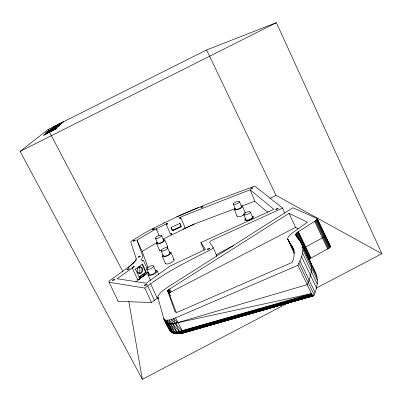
<?xml version="1.0" encoding="UTF-8"?>
<svg xmlns="http://www.w3.org/2000/svg" width="402" height="402" viewBox="0 0 402 402"><rect width="100%" height="100%" fill="white"/><g stroke="black" fill="none" stroke-linecap="round" stroke-linejoin="round"><path stroke-width="0.6" d="M148.283 272.425L147.68 272.782L148.358 272.285L147.941 272.767M140.449 278.159L145.268 274.687L138.383 279.551L137.595 279.501L132.529 268.692L132.766 267.586L134.258 266.224L128.499 270.727L117.002 278.737L146.273 283.204L169.634 266.335L205.422 249.366L200.884 242.557L273.857 209.362L250.175 189.769L185.488 215.04L179.744 217.593L180.548 217.688A1.08 1.03 -27.8 0 1 180.895 218.015L184.679 226.728A1.075 1.025 -27.8 0 1 184.704 226.889M137.846 279.641C138.846 279.546 137.439 279.762 137.368 279.194M179.026 333.489L175.061 333.534L173.066 332.454L163.865 318.806L169.463 329.539C172.282 334.997 179.634 333.956 184.533 332.585L313.831 295.636C316.716 288.787 318.881 280.832 315.947 273.626L300.766 241.934L295.606 234.396L296.435 233.185L298.048 231.899L315.349 220.874L317.389 218.653L292.902 207.749L168.282 286.757C164.493 289.666 159.081 292.269 157.76 297.163L163.865 318.806C167.131 325.419 170.187 336.127 179.769 333.459M287.591 239.185C292.581 245.893 296.812 254.406 291.892 262.541L177.644 312.103L175.88 312.269L174.986 311.63L167.684 290.998L167.966 290.344L169.614 289.078L288.983 213.382L307.47 222.2L295.168 230.929C292.294 233.039 288.842 235.105 287.515 238.577L294.48 253.491M167.106 223.849C165.991 224.175 167.272 224.391 167.116 223.748M184.297 228.311L184.83 227.683L184.407 228.19M171.649 234.039L170.835 234.059L171.553 234.075M176.845 333.444C174.086 334.122 171.94 332.233 170.061 330.544L164.408 319.645C168.046 321.273 172.076 319.077 175.538 317.866L297.907 265.325C300.726 258.823 304.585 251.602 302.028 244.411M147.097 273.37L140.388 278.164L148.273 272.27M118.017 301.113L108.922 281.892L109.158 281.234A3.754 1.231 -26.1 0 1 110.414 280.083L128.791 266.953L133.735 262.787L135.916 260.174L136.208 258.602L130.806 242.235A3.276 0.965 -24.8 0 1 132.092 240.728L143.238 233.813L152.755 228.542L176.815 216.844L192.04 210.216L214.276 201.211L252.416 186.93A3.246 0.95 -21.6 0 1 255.381 186.603L282.626 208.09L284.611 213.155M171.046 227.638L171.071 227.472A1.095 1.045 -30.9 0 1 171.121 227.306M142.318 260.456L143.017 260.406L142.142 260.501L143.047 260.441L142.142 260.501L142.745 260.853L142.323 260.441L143.057 260.481L142.594 260.335M133.595 266.863L133.936 266.536M147.755 272.792L148.303 272.375M180.272 217.864C179.317 218.814 181.277 217.341 180.041 218.115C180.186 217.768 180.086 218.306 179.9 217.964M306.465 254.24L308.857 259.26L329.685 247.768L330.384 246.868L330.379 246.26L324.987 234.984M170.543 330.781L170.674 331.369C173.905 333.901 178.639 333.841 182.463 333.012L182.533 332.69M139.554 273.3L139.931 269.993L139.238 267.154M171.177 234.125L171.634 233.984M141.383 260.325C139.509 260.074 144.011 257.476 142.63 255.687L136.966 240.1L156.102 228.803L166.835 223.582L166.428 224.899L170.136 233.316L170.865 233.884A1.08 1.025 -42.8 0 0 171.352 233.848L171.508 233.788M148.006 272.631L148.052 272.641M135.916 260.174L136.208 258.602M298.199 229.009L295.611 227.316L169.93 292.601L169.121 293.767L176.232 312.364M132.585 267.878L133.057 267.33M148.197 272.531L148.011 272.707M166.925 223.899L166.709 224.341L167.011 223.879M132.499 268.204L132.745 267.611M138.383 279.551L138.62 279.39M166.89 223.904L166.639 224.336L167.066 223.768M147.881 272.712L148.112 272.566M135.831 260.32L133.786 262.742M135.615 282.063L140.574 278.149L139.494 278.908M179.86 218.09L180.604 217.959L179.945 217.919M313.585 295.807L312.942 295.641L311.831 294.279L182.217 330.72L174.508 331.957L173.965 332.585L171.579 331.977L164.408 319.645M166.956 223.788L166.704 224.014L167.202 223.924M180.056 217.969L180.478 218.15L179.95 218.045M51.511 128.987L50.441 129.514L60.305 124.55M59.039 126.037L57.576 126.741M59.215 125.871L48.295 131.323M61.838 123.439L51.712 128.494M62.712 122.6L52.918 127.494M164.147 222.768L163.745 222.964M140.393 277.898L138.926 279.239L139.338 279.048M140.479 277.817L140.881 277.45M54.094 129.293L45.692 133.479M58.255 125.55L57.215 126.072M59.29 124.62L52.004 128.253M56.004 127.56L48.064 131.514M56.682 126.952L45.727 132.419M52.416 130.333L56.315 128.469L44.416 134.539L54.984 129.137L53.27 129.941M49.255 131.65L45.808 133.283L53.727 129.168M133.735 262.787L128.122 267.466M176.694 216.949L184.201 213.573M52.868 128.675L52.511 128.982L57.245 126.529L51.511 129.333M52.647 127.72L59.883 124.082L56.989 125.474M54.054 126.555L63.622 121.756L53.496 127.017L59.29 124.082M289.073 302.379L142.323 379.317L20.1 151.413L48.099 129.484L206.628 49.948L276.375 22.683L381.9 253.712L316.309 288.098M147.815 272.672L148.745 272.41M118.062 300.817A3.623 0.965 -28.9 0 0 118.505 301.374L151.504 302.515L158.187 297.56M181.076 226.421L173.498 230.095M108.922 281.892A3.603 1.181 -26.1 0 0 109.475 282.32L144.856 288.078C165.076 272.415 188.101 261.119 210.814 249.627A3.809 1.327 -23.1 0 0 212.99 247.185L209.774 242.637A3.734 1.266 -22.9 0 1 212.397 240.054L282.626 208.09M139.022 276.953L145.645 272.244L146.338 272.335L142.579 264.119L135.489 269.084L135.092 269.033M138.896 277.285L139.293 277.34L146.338 272.335M240.803 316.314L313.831 295.636L184.94 332.404C180.619 334.901 176.82 332.539 172.609 331.771L172.026 332.168L175.197 333.484L178.232 333.459L175.91 333.66L174.327 333.358M140.504 278.154L141.218 277.676M59.295 124.67L58.019 125.258M57.983 125.323L56.159 126.193M148.142 267.787L142.117 251.421L157.413 242.245M297.907 265.325L311.49 293.626L178.021 322.64L173.443 318.706L175.222 323.339L179.8 332.117L311.831 294.279L311.49 293.626L182.217 330.72L179.8 332.117L173.965 332.585L172.609 331.771L170.674 331.369M49.682 130.464L48.371 131.173L56.777 126.957L55.632 127.474M53.873 127.183L53.109 127.595L54.476 126.952L52.099 128.122L59.757 124.263L54.416 126.881M50.923 129.665L50.094 130.117L51.556 129.429L48.959 130.685L57.37 126.354M48.039 132.122C41.783 135.394 59.134 126.645 52.652 129.806M52.587 128.077L51.265 128.786L54.33 127.313M52.727 128.178L51.823 128.665L57.647 125.746L56.858 126.107M50.054 131.886L43.532 135.268L56.285 128.61L50.19 131.771M58.28 125.861L59.365 125.198L55.566 127.178L58.22 125.921M233.743 245.567L217.12 254.23A3.708 1.03 -26.4 0 0 216.09 255.014M269.848 198.482L275.973 195.327L381.9 253.712M50.471 129.816L49.541 130.288L52.818 128.63M57.838 126.082L60.667 124.514L50.034 129.881L54.566 127.61L52.652 128.685M53.22 127.901L53.974 127.514M48.597 131.801L52.255 129.962M54.813 127.092L50.742 129.208L58.752 125.193L54.757 127.148M55.174 126.891L59.129 124.841L58.149 125.288M51.521 128.931L52.19 128.595M51.687 129.761L47.386 132.017L55.984 127.69L52.692 129.258M48.31 131.856L46.381 132.876L57.27 127.359L46.637 132.645L55.491 128.117L53.019 129.434M50.23 131.158L54.752 128.796L53.672 129.273M20.1 151.413L276.375 22.683M55.732 125.926L52.883 127.479L60.516 123.585L54.029 126.831L55.783 125.992M55.426 126.65L58.019 125.399L52.376 128.228L56.496 126.253M50.481 131.107L54.149 129.323L52.627 130.027M163.197 238.999L194.337 224.025L234.828 208.759M55.551 126.198L56.421 125.781M182.94 229.185L194.337 224.025M56.752 125.509L56.185 125.731M184.262 213.552L198.382 207.588M172.463 230.552L172.96 230.356M132.514 268.099L132.62 267.802M241.873 206.1L254.783 201.236L265.008 210.1L268.094 212.115M173.066 332.454C176.443 334.328 180.528 333.348 184.076 332.575L313.289 295.807L184.533 332.585L183.101 331.977L171.498 319.374L172.689 323.781L176.779 331.841L176.428 332.6L177.583 333.504L179.518 333.424M182.463 333.012L184.709 332.228M177.357 333.409C175.443 333.806 173.061 333.343 171.579 331.977M180.212 333.364L181.372 333.027M185.272 332.032L187.086 331.519M188.287 331.163L190.086 330.66M197.347 328.615L192.518 329.982L195.513 329.082M200.935 327.519L202.739 327.002M192.493 329.972L195.503 329.117M200.915 327.57L202.719 327.057M203.925 326.71L205.729 326.198M212.346 324.308L214.15 323.796M220.768 321.907L222.572 321.394M229.19 319.505L230.994 318.987M237.612 317.103L239.416 316.585M246.034 314.701L247.838 314.183M254.456 312.294L256.26 311.781M257.466 311.439L259.27 310.922M261.677 310.238L264.682 309.379M265.888 309.037L267.692 308.52M270.099 307.832L273.104 306.977M278.521 305.43L280.325 304.917M286.943 303.028L288.747 302.515M306.796 297.364L308.6 296.852M182.634 331.414L312.188 294.837L183.101 331.977C180.156 332.524 176.87 333.951 173.965 332.585L175.197 333.484L178.89 333.65M199.759 327.931L202.779 327.077M203.985 326.736L205.794 326.223M208.211 325.54L211.226 324.685M212.432 324.344L214.246 323.831M216.658 323.148L222.693 321.439M223.899 321.097L231.145 319.047M232.351 318.706L239.592 316.655M171.116 331.298L165.473 320.138L168.589 323.806L172.689 323.801L178.006 322.625C174.131 323.429 168.066 325.736 165.353 321.66M175.232 323.359L307.188 284.656C310.942 276.33 314.173 265.893 308.148 257.777M171.131 234.125L171.383 234.11M181.408 333.228L184.94 332.404L181.408 333.228L179.8 332.117L183.101 331.977L312.57 295.314L180.845 333.042L178.352 333.434L174.96 332.64L168.589 323.806L167.036 320.258L170.463 323.937L177.754 333.067L184.076 332.575L312.942 295.641L183.588 332.369L177.222 332.529L179.367 331.424L169.061 320.007L170.463 323.937L174.508 331.957M179.031 223.396L179.202 223.361A1.095 1.045 -32.6 0 1 179.855 223.497M142.288 260.416C143.187 260.039 142.785 261.049 142.288 260.496M178.98 333.61L181.9 333.097M138.941 266.843L139.213 266.853L138.941 266.843C143.273 265.662 143.087 274.903 138.233 273.084M178.237 333.675L179.609 333.59M142.489 260.38L142.916 260.717L142.504 260.411M177.553 333.685L176.161 333.539L174.96 332.64M170.79 331.163C171.574 332.524 173.317 333.323 174.87 333.253L172.177 332.519M171.277 331.916L173.654 333.082L174.87 333.253M180.443 217.944L180.111 217.884L180.598 218M172.001 332.303L172.795 332.509M173.654 333.082L174.081 333.263M157.478 230.06L156.102 228.803L159.102 235.542M180.116 223.713L181.181 226.401A1.095 1.045 -32.5 0 1 180.845 226.989L173.051 230.517A1.1 1.045 -30.9 0 1 172.393 230.381L171.272 227.823A1.1 1.05 -30.9 0 1 171.609 227.236L179.413 223.703A1.1 1.045 -32.6 0 1 180.071 223.844L180.513 224.341M137.198 272.038L137.539 272.546M313.696 269.42L315.947 273.626M48.099 129.484L122.821 271.461M169.463 329.539L163.865 318.806L169.463 329.539L168.89 327.776M175.538 317.866L182.217 330.72M157.76 297.163L158.604 298.781M168.855 289.586L170.292 292.365M168.508 289.847L169.93 292.601M168.207 290.103L169.619 292.837M167.966 290.344L169.373 293.073M167.79 290.561L169.202 293.284M167.699 290.736L170.232 295.631M167.684 290.998L170.237 295.927M169.614 289.078L171.081 291.917M166.036 322.736L170.061 330.544L169.337 328.454M168.589 323.806L172.609 331.771M290.38 243.763L294.163 251.657M287.782 239.135L294.179 252.556M298.902 263.069L314.163 294.902M302.52 253.054L317.233 283.887M301.54 256.597L316.495 287.882M299.902 260.828L315.057 292.475M292.385 246.808L293.978 250.134M293.475 249.23L294.003 250.34M291.42 245.255L294.098 250.848M298.45 231.637L310.922 257.858M298.048 231.899L310.51 258.084M288.983 213.382L295.611 227.316M297.656 232.175L310.103 258.325M296.998 232.678L309.429 258.787M300.766 241.934L314.354 270.451M296.435 233.185L301.962 244.788M302.485 245.893L303.54 248.104L323.178 237.542L324.896 236.16L325.173 235.16M303.806 248.662L305.133 251.451M299.686 240.371L301.038 243.2M302.736 246.999L316.942 276.812M298.555 238.909L299.083 240.014M295.998 233.657L299.153 240.28M295.721 234.07L297.922 238.713M295.606 234.396L296.967 237.225M295.646 234.632L296.706 236.848M302.907 249.843L317.374 280.194M206.628 49.948L275.973 195.327M317.173 218.326L330.459 246.511M317.294 218.979L330.384 246.868M317.022 219.386L330.127 247.295M316.585 219.864L329.685 247.768M316.012 220.371L329.102 248.24M315.349 220.874L328.424 248.697M314.645 221.341L327.7 249.104M135.489 269.084L139.293 277.34M147.76 285.973L154.378 300.379M144.856 288.078L151.504 302.515M148.026 274.928L150.629 280.636M142.142 264.586L145.645 272.244M150.66 283.872L157.237 298.249M136.966 240.1L142.117 251.421M143.695 261.019L147.328 268.983M146.725 269.089L149.152 274.415M153.519 265.998A3.734 1.256 -25 0 1 148.825 269.34A3.734 1.256 -25 0 1 148.026 267.31A3.734 1.256 -25 0 1 153.519 265.998L155.931 271.325M157.061 270.812L158.609 274.239M161.086 250.778L163.378 255.903M155.363 238.265L157.534 243.12M162.302 256.396L165.498 263.531M156.519 243.577L159.549 250.34M170.92 252.476L174.091 259.617M164.649 239.893L167.654 246.662M167.569 247.838L169.845 252.964M161.473 235.502L163.634 240.356M200.884 242.557L204.271 250.436M213.055 247.31L216.929 256.401M234.245 209.357L237.059 216.191M233.271 204.07L235.286 208.975M242.577 206.311L245.371 213.171M239.527 201.779A3.352 1.015 -22 0 1 234.884 204.427A3.352 1.015 -22 0 1 234.788 202.583A3.352 1.015 -22 0 1 239.527 201.779L241.537 206.693M243.728 214.457L245.848 219.638M250.386 212.04A3.558 1.141 -21.8 0 1 245.491 214.884A3.558 1.141 -21.8 0 1 245.295 212.839A3.558 1.141 -21.8 0 1 250.386 212.04L252.496 217.236M250.175 189.769L254.783 201.236M180.905 225.386L180.965 226.055A1.095 1.045 -32.5 0 1 180.629 226.638L172.85 230.16A1.095 1.045 -30.9 0 1 172.192 230.024L171.051 227.808M128.816 301.48L142.323 379.317M173.272 259.174A4.723 1.613 -24.4 0 1 171.001 262.797A4.723 1.613 -24.4 0 1 165.463 263.124M244.396 214.537A4.447 1.427 -21.9 0 1 239.356 216.713A4.447 1.427 -21.9 0 1 237.165 215.789M244.843 212.653A4.447 1.427 -21.9 0 1 245.225 212.859M167.383 246.411A4.452 1.432 -24.3 0 1 167.483 247.471M160.966 250.747A4.452 1.432 -24.3 0 1 159.524 249.979M155.328 270.948A3.724 1.281 -25 0 1 153.001 274.079A3.724 1.281 -25 0 1 149.338 273.677M169.629 252.752A3.553 1.176 -24.3 0 1 167.116 255.501A3.553 1.176 -24.3 0 1 163.358 255.607M155.509 270.275A4.965 1.714 -25 0 1 156.117 272.611A4.965 1.714 -25 0 1 149.845 275.465A4.965 1.714 -25 0 1 148.775 273.345M169.383 252.039A4.734 1.568 -24.3 0 1 170.091 254.104A4.734 1.568 -24.3 0 1 164.106 256.823A4.734 1.568 -24.3 0 1 162.956 254.958M241.471 205.739A4.457 1.382 -22 0 1 241.582 207.668A4.457 1.382 -22 0 1 236.1 209.904A4.457 1.382 -22 0 1 234.703 208.502M252.381 216.181A4.734 1.558 -21.7 0 1 252.355 218.492A4.734 1.558 -21.7 0 1 246.205 220.718A4.734 1.558 -21.7 0 1 245.773 218.567M163.222 239.537A4.462 1.392 -24.3 0 1 163.835 241.371A4.462 1.392 -24.3 0 1 158.197 243.929A4.462 1.392 -24.3 0 1 157.162 242.28M163.071 240.079A3.347 1.04 -24.3 0 1 161.031 242.682A3.347 1.04 -24.3 0 1 157.684 242.522M241.145 206.321A3.342 1.04 -22 0 1 238.838 208.789A3.342 1.04 -22 0 1 235.366 208.683M252.371 216.985A3.548 1.166 -21.7 0 1 249.28 219.653A3.548 1.166 -21.7 0 1 245.923 219.316M137.514 268.888C135.725 272.27 141.077 275.551 142.489 271.4C144.303 267.993 138.886 264.652 137.514 268.888M275.807 209.115L275.792 209.135A1.291 0.427 -20.9 0 0 276.028 209.537L277.767 208.97A1.291 0.427 -20.9 0 0 277.983 208.357A1.291 0.427 -20.9 0 0 276.641 208.583L275.807 209.115M207.492 249.039L207.472 249.059A1.337 0.462 -23.1 0 0 207.583 249.562L209.347 248.994A1.337 0.462 -23.1 0 0 209.708 248.28A1.337 0.462 -23.1 0 0 208.407 248.461L207.492 249.039M250.913 188.493L250.898 188.508A1.136 0.332 -21.6 0 0 251.064 188.834L252.587 188.317A1.136 0.332 -21.6 0 0 252.818 187.814A1.136 0.332 -21.6 0 0 251.662 188.035L250.913 188.493M144.69 285.043L144.665 285.068A1.387 0.492 -25.4 0 0 144.65 285.656L146.423 285.098A1.387 0.492 -25.4 0 0 146.931 284.284A1.387 0.492 -25.4 0 0 145.675 284.42L144.69 285.043M201.07 207.281L201.055 207.296A1.121 0.327 -22.9 0 0 201.136 207.648L202.608 207.151A1.121 0.327 -22.9 0 0 202.925 206.618A1.121 0.327 -22.9 0 0 201.839 206.819L201.07 207.281M127.148 269.31L127.127 269.335A1.276 0.412 -25.5 0 0 127.082 269.848L128.7 269.325A1.276 0.412 -25.5 0 0 129.198 268.606A1.276 0.412 -25.5 0 0 128.067 268.747L127.148 269.31M138.358 256.853L138.338 256.868A1.236 0.392 -25 0 0 138.313 257.345L139.891 256.828A1.236 0.392 -25 0 0 140.353 256.154A1.236 0.392 -25 0 0 139.243 256.31L138.358 256.853M112.761 280.008L112.741 280.028A1.301 0.427 -26 0 0 112.666 280.571L114.304 280.043A1.301 0.427 -26 0 0 114.836 279.295A1.301 0.427 -26 0 0 113.706 279.425L112.761 280.008M152.68 229.351L152.659 229.366A1.126 0.332 -24.2 0 0 152.659 229.758L154.117 229.266A1.126 0.332 -24.2 0 0 154.514 228.698A1.126 0.332 -24.2 0 0 153.479 228.874L152.68 229.351M133.404 240.904L133.384 240.919A1.146 0.337 -24.8 0 0 133.353 241.336L134.816 240.843A1.146 0.337 -24.8 0 0 135.253 240.245A1.146 0.337 -24.8 0 0 134.228 240.411L133.404 240.904M53.908 128.153L53.647 128.384L56.099 127.102L53.908 128.153M56.647 125.781L56.421 125.977L58.692 124.796L56.647 125.781M49.667 130.504L55.622 127.529L49.667 130.504M48.129 131.781L51.129 130.348L48.129 131.781M162.453 251.079A3.558 1.151 -24.3 0 0 167.594 248.124A3.558 1.151 -24.3 0 0 162.941 248.732A3.558 1.151 -24.3 0 0 162.453 251.079M156.634 238.507A3.352 1.02 -24.2 0 0 161.493 235.758A3.352 1.02 -24.2 0 0 157.137 236.391A3.352 1.02 -24.2 0 0 156.634 238.507"/></g></svg>
